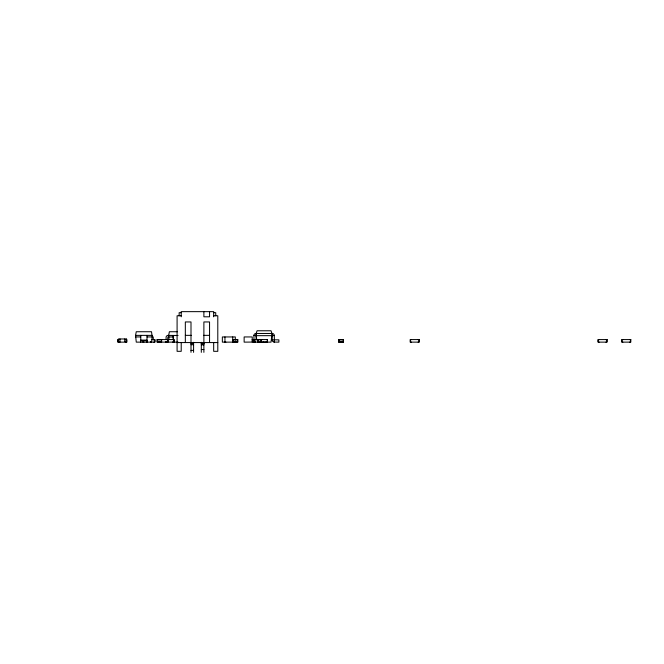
<?xml version="1.0" encoding="UTF-8"?>
<svg xmlns="http://www.w3.org/2000/svg" width="664" height="664" viewBox="0 0 664 664"><rect width="100%" height="100%" fill="white"/><g stroke="black" fill="none" stroke-linecap="round" stroke-linejoin="round"><path stroke-width="1" d="M272.298 333.428L272.174 340.383A2.357 2.357 0 0 0 273.842 342.051L278.88 342.134L278.88 339.86L274.373 339.819L274.282 335.137A2.357 2.357 0 0 0 272.613 333.469L255.574 333.469A2.357 2.357 0 0 0 253.905 335.137L254.03 342.093M256.063 340.068L256.163 335.669L272.008 335.669M274.157 342.093L274.448 339.86L274.448 342.134M151.517 342.134L152.214 336.93L151.517 331.734L136.269 331.734L135.572 335.37L136.269 342.134L154.986 342.134L154.986 339.578L151.907 339.578M272.091 335.752L274.323 335.461M252.229 342.134L252.229 336.947L244.136 336.947L244.136 342.134L254.353 342.051A2.357 2.357 0 0 0 254.918 341.819M272.132 340.068L274.365 339.769M181.214 312.678L179.147 312.678L179.147 315.773M213.675 312.678L215.734 312.678L215.734 315.773M181.214 315.773L177.089 315.773L177.089 351.322L181.214 351.322L181.214 342.566M213.675 315.773L217.792 315.773L217.792 351.322L213.675 351.322L213.675 342.566M177.429 331.734L169.37 331.734L168.673 335.37L169.021 339.528M185.331 335.353L191.373 335.353M203.508 335.353L209.55 335.353M135.572 335.37L152.214 335.37M178.06 335.486L167.876 335.386A2.083 2.083 0 0 0 166.083 337.179L166.075 339.196M135.572 336.93L140.768 336.93M147.01 336.93L153.26 336.947L153.26 340.059M173.686 336.93L167.892 337.005L167.635 340.051M126.326 338.972L118.4 338.972L118.4 342.134M125.728 339.578L126.857 339.578L126.857 342.134L117.769 342.134L117.769 339.578M118.906 339.86L118.059 339.86L118.059 341.844L118.906 342.134M125.728 339.86L126.575 339.86L126.575 341.844L125.728 342.134M157.053 339.86L161.601 339.86M233.247 339.86L237.795 339.86M251.971 339.86L253.764 339.86L253.739 342.134M338.947 339.86L343.495 339.86M140.768 340.101L147.01 340.101M140.768 340.574L147.01 340.574M146.188 341.844L147.035 341.844M157.053 341.844L161.601 341.844M165.411 341.844L166.266 342.134M225.005 341.844L225.86 342.134M232.674 341.844L237.795 341.844M263.293 341.844L262.446 342.134M338.706 341.844L343.495 341.844M178.06 342.134L157.053 342.134L157.053 339.578L174.217 339.578L174.217 342.134M177.089 342.566L217.792 342.566M191 343.595L193.581 343.595M201.308 343.595L203.881 343.595M201.308 343.803L203.881 343.803M201.308 343.919L203.881 343.919M191 344.707L193.581 344.707M201.308 344.882L203.881 344.882M201.308 349.53L203.881 349.53M191 350.401L193.581 350.401M253.864 335.461L256.096 335.752M271.916 333.394L271.045 330.772L257.059 330.772L256.188 333.394L256.271 335.669M256.686 339.362L255.889 333.428M629.663 339.578L630.518 339.86L630.518 341.844L629.663 342.134M622.849 339.578L621.994 339.86L621.994 341.844L622.849 342.134M605.941 339.578L606.796 339.86L606.796 341.844L605.941 342.134M599.127 339.578L598.272 339.86L598.272 341.844L599.127 342.134M418.137 339.578L418.992 339.86L418.992 341.844L418.137 342.134M411.323 339.578L410.468 339.86L410.468 341.844L411.323 342.134M343.255 339.578L343.255 342.134M338.947 339.578L338.947 342.134M272.008 333.394L271.045 342.134L254.486 342.134L254.486 339.578L267.501 339.578L267.501 342.134M266.696 339.578L267.293 339.86L267.293 341.844L263.483 342.134M261.873 339.578L258.055 339.86L258.055 341.844L261.873 342.134M261.276 339.86L261.276 341.844M261.068 339.578L261.068 342.134M257.856 339.578L257.856 342.134M255.623 339.578L254.777 339.86L254.777 341.844L255.623 342.134M235.305 340.059L235.305 336.947L222.357 336.947L222.357 342.134L237.795 342.134L237.795 339.578L233.247 339.578L233.247 342.134M232.715 336.947L232.674 342.134M224.947 336.947L224.947 342.134M213.675 316.803L213.675 311.648L181.214 311.648L181.214 316.803M209.55 311.648L209.55 316.803L203.881 316.803L203.881 311.648M209.55 342.566L209.55 321.949L203.881 321.949L203.881 352.352M201.308 342.309L201.308 352.352M193.581 342.309L193.581 352.352M191 352.352L191 321.949L185.331 321.949L185.331 342.566M173.08 339.578L173.935 339.86L173.935 341.844L173.08 342.134M168.058 339.578L168.058 342.134M166.921 339.578L167.768 339.86L167.768 341.844L166.921 342.134M161.601 339.578L161.601 342.134M153.857 339.578L154.704 339.86L154.704 341.844L153.857 342.134M150.662 341.487L150.662 342.134M147.01 335.37L147.01 342.134M143.889 341.686L143.889 342.134M142.893 341.487L142.893 342.134M140.768 335.37L140.768 342.134M126.301 338.972L126.301 342.134M124.749 341.736L124.724 338.972M119.977 338.972L119.977 342.134M167.013 341.686A1.834 1.834 0 0 1 165.809 342.134M343.495 339.578L338.706 339.578L338.706 342.134L343.495 342.134L343.495 339.578M419.274 339.578L410.186 339.578L410.186 342.134L419.274 342.134L419.274 339.578M607.079 339.578L597.99 339.578L597.99 342.134L607.079 342.134L607.079 339.578M630.8 339.578L621.711 339.578L621.711 342.134L630.8 342.134L630.8 339.578M173.312 339.362L173.312 335.486L173.213 339.362M173.312 342.134L173.312 341.304L173.213 342.134"/></g></svg>
